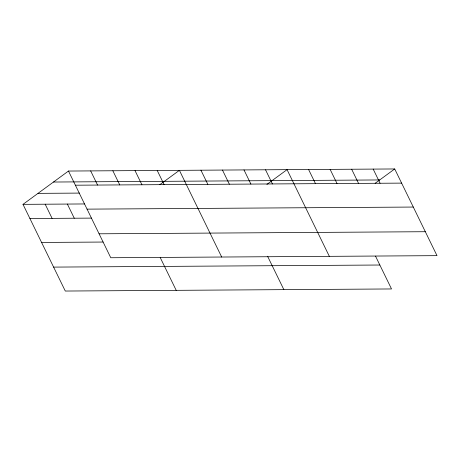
<?xml version="1.0" encoding="UTF-8"?>
<svg xmlns="http://www.w3.org/2000/svg" width="460" height="460" viewBox="0 0 460 460"><rect width="100%" height="100%" fill="white"/><g stroke="black" fill="none" stroke-linecap="round" stroke-linejoin="round"><path stroke-width="0.69" d="M375.527 256.162L391.523 288.955L65.285 291.042L23 204.349L68.477 171.045L394.714 168.958L437 255.651L110.762 257.738L68.477 171.045M159.81 184.678L179.4 170.338L221.68 257.031M266.898 184.408L287.057 169.648L329.343 256.341M375.13 183.304L394.714 168.958M53.469 182.033L379.707 179.946M75.382 185.202L401.62 183.114M38.007 193.361L79.511 193.091M23 204.349L84.542 203.952M87.055 209.139L413.298 207.052M29.906 218.506L91.448 218.109M99.084 233.801L425.327 231.713M41.578 242.443L103.12 242.046M53.607 267.105L379.845 265.017M373.186 169.096L380.086 183.252M351.653 169.234L358.558 183.39M330.119 169.372L337.025 183.528M308.591 169.51L315.491 183.666M265.523 169.786L272.429 183.942M243.995 169.924L250.895 184.08M267.565 256.22L283.866 289.645M222.462 170.062L229.367 184.218M200.928 170.2L207.834 184.356M157.216 170.476L164.117 184.632M135.027 170.62L141.933 184.776M160.212 257.542L176.203 290.335M112.844 170.763L119.749 184.92M90.66 170.907L97.566 185.058M67.367 204.062L74.273 218.218M45.183 204.205L52.089 218.362"/></g></svg>
